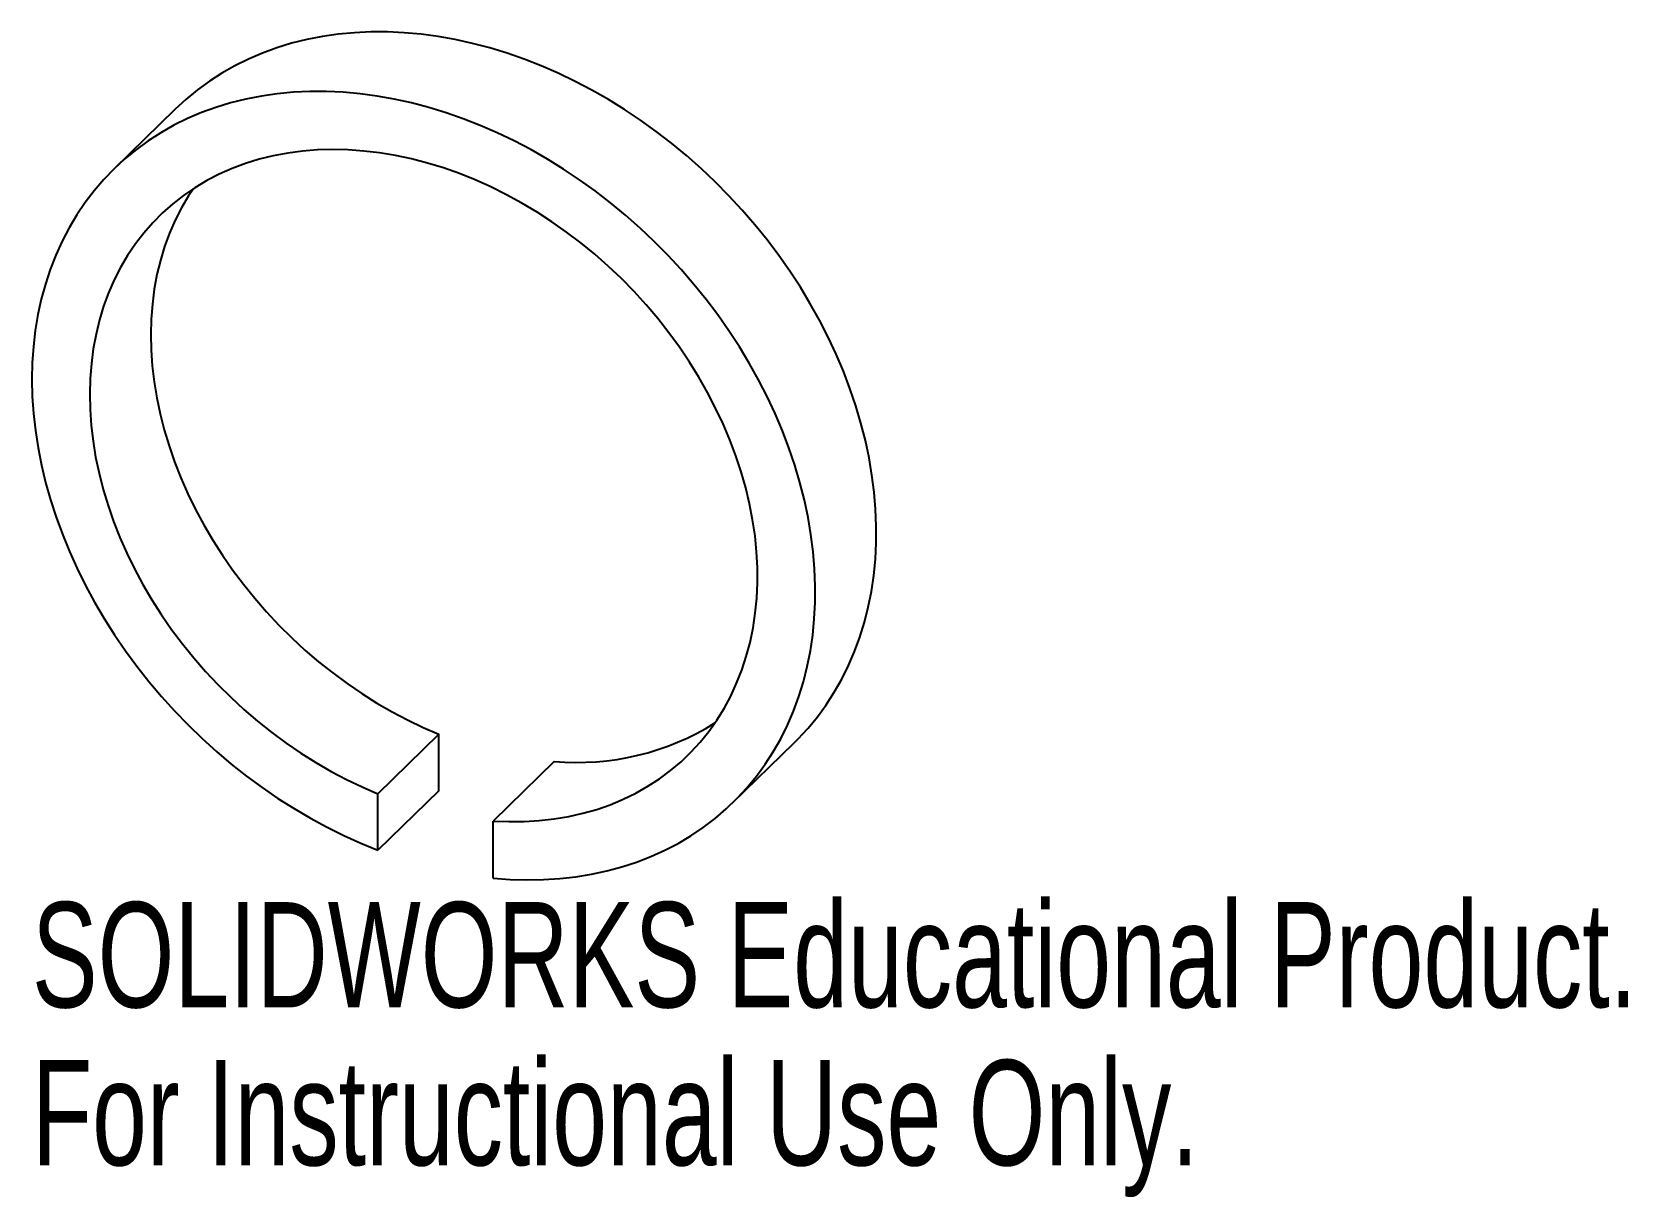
# Paper-space layout '_Trimetric' of a CAD drawing. Header units: millimetres. Extents: x -20.8 to 52.5, y -35.4 to 18.1.
import ezdxf

# ---------------------------------------------------------------- set-up
doc = ezdxf.new("R2010")
doc.units = ezdxf.units.MM
doc.styles.add('SLDTEXTSTYLE0', font='TXT', dxfattribs={"width": 0.7})

psp = doc.layouts.new('_Trimetric')

# ---------------------------------------------------------------- linework, layer by layer
at = {"color": 7, "linetype": 'Continuous', "lineweight": 25}
for p, q in [((-14.2, 14.549), (-17, 11.816)), ((-4.898, -16.878), (-2.098, -14.145)), ((-2.098, -16.737), (-2.098, -14.145)), ((11.4, -17.282), (14.2, -14.549)), ((3.196, -15.397), (0.396, -18.13)), ((-2.098, -16.737), (-4.898, -19.47)), ((-4.898, -19.47), (-4.898, -16.878)), ((0.396, -20.75), (0.396, -18.13))]:
    psp.add_line(p, q, dxfattribs=at)
at = {"color": 7, "linetype": 'Continuous', "lineweight": 25, "flags": 128}
for points in [[(14.2, -14.549), (14.383, -14.367), (14.844, -13.868), (15.276, -13.343), (15.678, -12.792), (16.051, -12.216), (16.392, -11.617), (16.701, -10.995), (16.978, -10.351), (17.222, -9.688), (17.433, -9.006), (17.61, -8.306), (17.752, -7.59), (17.861, -6.86), (17.935, -6.116), (17.974, -5.36), (17.978, -4.594), (17.947, -3.819), (17.882, -3.037), (17.781, -2.249), (17.647, -1.456), (17.478, -0.661), (17.276, 0.136), (17.039, 0.932), (16.77, 1.727), (16.469, 2.518), (16.135, 3.304), (15.77, 4.084), (15.375, 4.856), (14.95, 5.619), (14.496, 6.371), (14.013, 7.11), (13.504, 7.836), (12.968, 8.546), (12.408, 9.24), (11.823, 9.916), (11.215, 10.573), (10.586, 11.209), (9.936, 11.823), (9.267, 12.415), (8.58, 12.983), (7.876, 13.525), (7.157, 14.041), (6.424, 14.53), (5.679, 14.991), (4.922, 15.423), (4.156, 15.825), (3.383, 16.196), (2.602, 16.536), (1.817, 16.843), (1.027, 17.118), (0.236, 17.36), (-0.555, 17.569), (-1.345, 17.743), (-2.133, 17.883), (-2.917, 17.988), (-3.695, 18.058), (-4.466, 18.094), (-5.228, 18.094), (-5.98, 18.059), (-6.721, 17.99), (-7.448, 17.885), (-8.161, 17.746), (-8.858, 17.572), (-9.538, 17.364), (-10.2, 17.123), (-10.842, 16.848), (-11.463, 16.541), (-12.061, 16.202), (-12.636, 15.831), (-13.187, 15.43), (-13.712, 14.999), (-14.2, 14.549)], [(0.396, -20.75), (1.172, -20.808), (1.939, -20.831), (2.698, -20.819), (3.446, -20.772), (4.182, -20.689), (4.905, -20.572), (5.612, -20.421), (6.304, -20.235), (6.977, -20.015), (7.632, -19.762), (8.266, -19.475), (8.879, -19.156), (9.47, -18.806), (10.036, -18.424), (10.578, -18.012), (11.094, -17.57), (11.582, -17.1), (12.043, -16.601), (12.476, -16.076), (12.878, -15.525), (13.25, -14.949), (13.591, -14.35), (13.901, -13.728), (14.178, -13.084), (14.422, -12.421), (14.633, -11.739), (14.809, -11.039), (14.952, -10.323), (15.061, -9.593), (15.134, -8.849), (15.173, -8.093), (15.178, -7.327), (15.147, -6.552), (15.081, -5.77), (14.981, -4.982), (14.847, -4.189), (14.678, -3.394), (14.475, -2.597), (14.239, -1.801), (13.97, -1.006), (13.668, -0.215), (13.335, 0.571), (12.97, 1.351), (12.575, 2.123), (12.15, 2.886), (11.695, 3.638), (11.213, 4.377), (10.704, 5.103), (10.168, 5.813), (9.608, 6.507), (9.023, 7.183), (8.415, 7.84), (7.786, 8.476), (7.136, 9.09), (6.467, 9.682), (5.78, 10.249), (5.076, 10.792), (4.357, 11.308), (3.624, 11.797), (2.879, 12.258), (2.122, 12.69), (1.356, 13.091), (0.582, 13.463), (-0.198, 13.803), (-0.984, 14.11), (-1.773, 14.385), (-2.564, 14.627), (-3.355, 14.836), (-4.146, 15.01), (-4.933, 15.15), (-5.717, 15.255), (-6.495, 15.325), (-7.266, 15.361), (-8.028, 15.361), (-8.78, 15.326), (-9.521, 15.257), (-10.248, 15.152), (-10.961, 15.013), (-11.659, 14.839), (-12.339, 14.631), (-13, 14.39), (-13.642, 14.115), (-14.263, 13.808), (-14.861, 13.469), (-15.437, 13.098), (-15.987, 12.697), (-16.512, 12.266), (-17.011, 11.805), (-17.482, 11.317), (-17.925, 10.801), (-18.338, 10.259), (-18.721, 9.692), (-19.073, 9.101), (-19.394, 8.487), (-19.683, 7.851), (-19.939, 7.194), (-20.161, 6.519), (-20.35, 5.825), (-20.505, 5.115), (-20.626, 4.39), (-20.712, 3.65), (-20.764, 2.899), (-20.78, 2.136), (-20.762, 1.364), (-20.709, 0.585), (-20.621, -0.202), (-20.499, -0.993), (-20.343, -1.787), (-20.152, -2.584), (-19.928, -3.38), (-19.671, -4.176), (-19.38, -4.968), (-19.058, -5.757), (-18.705, -6.539), (-18.32, -7.314), (-17.905, -8.08), (-17.462, -8.836), (-16.989, -9.58), (-16.489, -10.311), (-15.963, -11.027), (-15.411, -11.727), (-14.835, -12.409), (-14.235, -13.073), (-13.614, -13.717), (-12.971, -14.339), (-12.308, -14.939), (-11.628, -15.515), (-10.93, -16.067), (-10.216, -16.593), (-9.488, -17.091), (-8.747, -17.562), (-7.994, -18.005), (-7.232, -18.417), (-6.46, -18.8), (-5.682, -19.151), (-4.898, -19.47)], [(0.396, -18.13), (1.11, -18.159), (1.814, -18.153), (2.508, -18.111), (3.19, -18.034), (3.858, -17.922), (4.511, -17.776), (5.148, -17.595), (5.766, -17.379), (6.364, -17.131), (6.941, -16.849), (7.496, -16.535), (8.028, -16.189), (8.535, -15.813), (9.015, -15.406), (9.469, -14.971), (9.894, -14.507), (10.291, -14.017), (10.657, -13.5), (10.993, -12.959), (11.297, -12.395), (11.569, -11.808), (11.807, -11.201), (12.013, -10.574), (12.184, -9.929), (12.321, -9.268), (12.424, -8.592), (12.491, -7.902), (12.524, -7.201), (12.521, -6.489), (12.483, -5.769), (12.411, -5.041), (12.303, -4.309), (12.161, -3.572), (11.984, -2.834), (11.774, -2.096), (11.53, -1.359), (11.254, -0.625), (10.945, 0.103), (10.605, 0.826), (10.234, 1.54), (9.833, 2.245), (9.403, 2.938), (8.946, 3.618), (8.461, 4.283), (7.951, 4.933), (7.416, 5.564), (6.857, 6.177), (6.277, 6.77), (5.675, 7.34), (5.054, 7.888), (4.416, 8.411), (3.76, 8.909), (3.09, 9.38), (2.406, 9.823), (1.71, 10.238), (1.004, 10.623), (0.289, 10.977), (-0.432, 11.3), (-1.16, 11.591), (-1.891, 11.848), (-2.624, 12.073), (-3.358, 12.263), (-4.09, 12.419), (-4.819, 12.541), (-5.544, 12.627), (-6.262, 12.679), (-6.973, 12.695), (-7.674, 12.675), (-8.364, 12.621), (-9.041, 12.531), (-9.703, 12.406), (-10.35, 12.246), (-10.98, 12.052), (-11.591, 11.825), (-12.181, 11.564), (-12.751, 11.27), (-13.297, 10.944), (-13.819, 10.587), (-14.317, 10.199), (-14.787, 9.782), (-15.231, 9.336), (-15.645, 8.862), (-16.031, 8.362), (-16.386, 7.836), (-16.71, 7.286), (-17.002, 6.713), (-17.262, 6.119), (-17.488, 5.504), (-17.681, 4.87), (-17.839, 4.219), (-17.964, 3.552), (-18.053, 2.871), (-18.108, 2.177), (-18.127, 1.471), (-18.111, 0.756), (-18.061, 0.033), (-17.975, -0.697), (-17.855, -1.431), (-17.7, -2.168), (-17.511, -2.906), (-17.288, -3.644), (-17.032, -4.38), (-16.743, -5.112), (-16.423, -5.839), (-16.071, -6.558), (-15.689, -7.269), (-15.277, -7.97), (-14.837, -8.658), (-14.369, -9.333), (-13.875, -9.993), (-13.355, -10.636), (-12.811, -11.261), (-12.244, -11.866), (-11.656, -12.451), (-11.047, -13.013), (-10.419, -13.552), (-9.774, -14.065), (-9.113, -14.553), (-8.438, -15.014), (-7.749, -15.447), (-7.049, -15.851), (-6.34, -16.224), (-5.622, -16.567), (-4.898, -16.878)], [(-13.37, 10.897), (-13.586, 10.569), (-13.91, 10.019), (-14.202, 9.446), (-14.461, 8.852), (-14.688, 8.237), (-14.881, 7.603), (-15.039, 6.952), (-15.163, 6.285), (-15.253, 5.604), (-15.307, 4.91), (-15.327, 4.204), (-15.311, 3.489), (-15.261, 2.766), (-15.175, 2.037), (-15.054, 1.302), (-14.899, 0.565), (-14.71, -0.173), (-14.488, -0.911), (-14.232, -1.647), (-13.943, -2.379), (-13.622, -3.106), (-13.271, -3.825), (-12.889, -4.536), (-12.477, -5.237), (-12.037, -5.925), (-11.569, -6.6), (-11.075, -7.259), (-10.555, -7.903), (-10.011, -8.528), (-9.444, -9.133), (-8.856, -9.718), (-8.247, -10.28), (-7.619, -10.818), (-6.974, -11.332), (-6.313, -11.82), (-5.638, -12.281), (-4.949, -12.714), (-4.249, -13.118), (-3.54, -13.491), (-2.822, -13.834), (-2.098, -14.145)]]:
    psp.add_lwpolyline(points, dxfattribs=at)
at = {"color": 7, "linetype": 'Continuous', "lineweight": 25}
psp.add_arc((4.242, -3.491), 11.951, 264.9794, 301.96795, dxfattribs=at)

# ---------------------------------------------------------------- texts
at = {"color": 7, "linetype": 'Continuous', "char_height": 4.83362, "attachment_point": 1, "style": 'SLDTEXTSTYLE0'}
for s, insert in [('SOLIDWORKS Educational Product.', (-20.78, -21.851)), ('For Instructional Use Only.', (-20.78, -29.101))]:
    psp.add_mtext(s, dxfattribs=dict(at, insert=insert))

doc.saveas('drawing.dxf')
